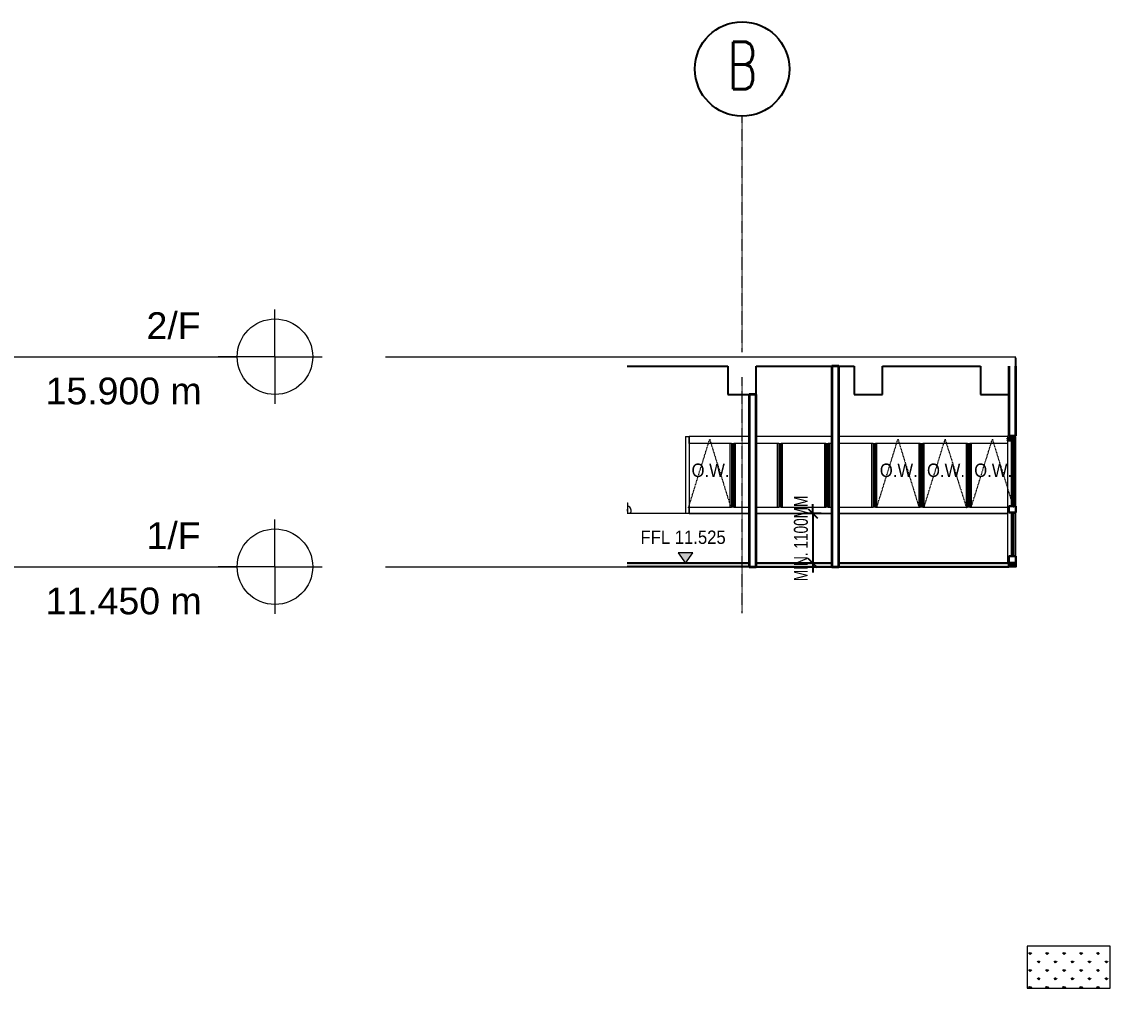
# Model space of a CAD drawing. Header units: millimetres. Extents: x 12827 to 178996, y -27589 to 73652.
# Drawn here: x 155938 to 178996, y 2517 to 22998 of the extents above; entities that cross this region are included whole.
import ezdxf

# ---------------------------------------------------------------- set-up
doc = ezdxf.new("R2010")
doc.units = ezdxf.units.MM
for name, pattern in [('Center', [40, 10, -5, 20, -5]), ('Dash', [6, 3, -3]), ('Grid Line__1_200_', [10.5, 6, -1.5, 1.5, -1.5])]:
    doc.linetypes.add(name, pattern=pattern)
for name, color, linetype, lineweight in [('A-ANNO-DIMS', 211, 'Continuous', 5), ('A-ANNO-NOTE', 131, 'Continuous', 25), ('A-DETL-GENF', 92, 'Continuous', 20), ('A-DETL-HDLN', 90, 'Dash', 9), ('A-DETL-THIN', 151, 'Continuous', 9), ('A-FLOR', 192, 'Continuous', 9), ('A-FLOR-LEVL', 51, 'Continuous', 9), ('A-FLOR-PATT', 8, 'Continuous', 9), ('A-GENM', 13, 'Continuous', 20), ('A-GLAZ-CURT', 52, 'Continuous', 20), ('A-GLAZ-CWMG', 51, 'Continuous', 20), ('A-WALL', 113, 'Continuous', 20), ('A-WALL-PATT', 111, 'Continuous', 20), ('G-ANNO-TEXT', 231, 'Continuous', 5), ('S-GRID', 1, 'Continuous', 5), ('S-GRID-IDEN', 1, 'Continuous', 25)]:
    doc.layers.add(name, color=color, linetype=linetype, lineweight=lineweight)
doc.styles.add('Arial_2', font='arial.ttf', dxfattribs={"width": 0.7, "height": 295.05988})
doc.styles.add('RomanS', font='romans__.ttf', dxfattribs={"width": 0.7, "height": 1003.164557})
doc.styles.add('Swis721 BT_1', font='swiss.ttf', dxfattribs={"width": 0.89, "height": 283.821263})
doc.styles.add('Swis721 BT_3', font='swiss.ttf', dxfattribs={"height": 567.642527})
doc.dimstyles.new('Linear_-_1_5mm_Arial', dxfattribs={"dimscale": 304.8, "dimtxt": 300, "dimasz": 0.656168, "dimexe": 0.656168, "dimexo": 0.0625, "dimgap": 0.328084, "dimtad": 1, "dimdec": 0, "dimzin": 0, "dimdsep": 46, "dimtxsty": 'Arial_2', "dimblk1": 'OBLIQUE', "dimblk2": 'OBLIQUE', "dimsah": 1, "dimcen": 0.09, "dimadec": 0, "dimazin": 0, "dimtfac": 1, "dimtdec": 4, "dimtix": 1, "dimtmove": 0, "dimatfit": 3, "dimfxl": 0.656168, "dimfxlon": 1, "dimtvp": 1, "dimtolj": 1, "dimtzin": 0, "dimarcsym": 2})

# ---------------------------------------------------------------- blocks, each defined once
blk = doc.blocks.new('System Panel - _DLN__12_12mm laminated clear glass-18442162-Section 45')
at = {"layer": 'A-GLAZ-CURT', "lineweight": 30}
for p, q in [((45620, 12598), (45620, 11675)), ((45645, 12598), (45620, 12598)), ((45645, 11675), (45645, 12598)), ((45620, 11675), (45645, 11675))]:
    blk.add_line(p, q, dxfattribs=at)
blk = doc.blocks.new('Rectangular Mullion - DLN_FRAME 2-18442139-Section 45')
at = {"layer": 'A-GLAZ-CWMG', "lineweight": 30}
for p, q in [((45605, 14175), (45532, 14175)), ((45532, 14175), (45532, 14160)), ((45532, 14160), (45552, 14160)), ((45532, 14140), (45532, 14125)), ((45552, 14140), (45532, 14140)), ((45532, 14125), (45605, 14125)), ((45552, 14160), (45552, 14140)), ((45605, 14155), (45605, 14175)), ((45632, 14155), (45605, 14155)), ((45605, 14125), (45605, 14145)), ((45605, 14145), (45632, 14145)), ((45662, 14225), (45632, 14225)), ((45632, 14225), (45632, 14155)), ((45632, 14145), (45632, 14075)), ((45632, 14075), (45662, 14075)), ((45647, 14125), (45647, 14175)), ((45647, 14175), (45662, 14175)), ((45662, 14125), (45647, 14125)), ((45662, 14175), (45662, 14225)), ((45662, 14075), (45662, 14125))]:
    blk.add_line(p, q, dxfattribs=at)
blk = doc.blocks.new('Rectangular Mullion - DLN_150 x 150mm _WD_-STUR_ OPENING-18440271-Section 45')
at = {"layer": 'A-GLAZ-CWMG', "lineweight": 30}
for p, q in [((45557, 11675), (45557, 11525)), ((45707, 11675), (45557, 11675)), ((45707, 11525), (45707, 11675)), ((45557, 11525), (45707, 11525))]:
    blk.add_line(p, q, dxfattribs=at)
blk = doc.blocks.new('Rectangular Mullion - DLN_FRAME-15967582-Section 45')
at = {"layer": 'A-GLAZ-CWMG'}
for p, q in [((45532, 12665), (45532, 11525)), ((45605, 12598), (45605, 11675)), ((45662, 12598), (45662, 11675))]:
    blk.add_line(p, q, dxfattribs=at)
blk = doc.blocks.new('System Panel - _DLN__12_12mm laminated clear glass-18440646-Section 45')
at = {"layer": 'A-GLAZ-CURT'}
blk.add_line((44757, 14060), (44757, 12710), dxfattribs=at)
blk = doc.blocks.new('System Panel - _DLN__12_12mm laminated clear glass-18440639-Section 45')
at = {"layer": 'A-GLAZ-CURT'}
for p, q in [((43757, 14060), (43757, 12710)), ((44657, 12710), (44657, 14060))]:
    blk.add_line(p, q, dxfattribs=at)
blk = doc.blocks.new('System Panel - _DLN__12_12mm laminated clear glass-18440579-Section 45')
at = {"layer": 'A-GLAZ-CURT'}
for p, q in [((42757, 14060), (42757, 12710)), ((43657, 12710), (43657, 14060))]:
    blk.add_line(p, q, dxfattribs=at)
blk = doc.blocks.new('System Panel - _DLN__12_12mm laminated clear glass-18440643-Section 45')
at = {"layer": 'A-GLAZ-CURT'}
blk.add_line((39657, 12710), (39657, 14060), dxfattribs=at)
blk = doc.blocks.new('Rectangular Mullion - DLN_150 x 150mm _WD_-STUR_ OPENING-18440642-Section 45')
at = {"layer": 'A-GLAZ-CWMG'}
for p, q in [((38782, 14060), (38782, 14210)), ((39707, 14210), (38782, 14210)), ((39682, 14060), (38782, 14060))]:
    blk.add_line(p, q, dxfattribs=at)
blk = doc.blocks.new('Rectangular Mullion - DLN_135 x 150mm _WD_-STUR_ OPENING-18440605-Section 45')
at = {"layer": 'A-GLAZ-CWMG'}
for p, q in [((44732, 12710), (45532, 12710)), ((44707, 12575), (45532, 12575))]:
    blk.add_line(p, q, dxfattribs=at)
blk = doc.blocks.new('Rectangular Mullion - DLN_75 x 150mm _WD_-STUR_ OPENING-18440581-Section 45')
at = {"layer": 'A-GLAZ-CWMG'}
for p, q in [((38707, 14210), (38782, 14210)), ((38707, 14210), (38707, 12575)), ((38782, 14210), (38782, 12575)), ((38782, 12575), (38707, 12575))]:
    blk.add_line(p, q, dxfattribs=at)
blk = doc.blocks.new('Rectangular Mullion - DLN_FRAME-18440582-Section 45')
at = {"layer": 'A-GLAZ-CWMG'}
for p, q in [((45662, 14210), (45667, 14210)), ((45667, 14210), (45682, 14210)), ((45667, 14210), (45667, 12733)), ((45682, 14210), (45707, 14210)), ((45682, 12733), (45682, 14210)), ((45707, 12733), (45707, 14210)), ((45667, 12575), (45662, 12575)), ((45667, 12598), (45667, 12575)), ((45682, 12575), (45667, 12575)), ((45682, 12575), (45682, 12598)), ((45707, 12575), (45707, 12598))]:
    blk.add_line(p, q, dxfattribs=at)
blk = doc.blocks.new('Rectangular Mullion - DLN_150 x 150mm _WD_-STUR_ OPENING-18440647-Section 45')
at = {"layer": 'A-GLAZ-CWMG'}
for p, q in [((45532, 14210), (44707, 14210)), ((45532, 14060), (44732, 14060))]:
    blk.add_line(p, q, dxfattribs=at)
blk = doc.blocks.new('Rectangular Mullion - DLN_150 x 150mm _WD_-STUR_ OPENING-18440640-Section 45')
at = {"layer": 'A-GLAZ-CWMG'}
for p, q in [((44707, 14210), (43707, 14210)), ((44682, 14060), (43732, 14060))]:
    blk.add_line(p, q, dxfattribs=at)
blk = doc.blocks.new('Rectangular Mullion - DLN_150 x 150mm _WD_-STUR_ OPENING-V319-Section 45')
at = {"layer": 'A-GLAZ-CWMG'}
for p, q in [((43707, 14210), (42707, 14210)), ((43682, 14060), (42732, 14060))]:
    blk.add_line(p, q, dxfattribs=at)
blk = doc.blocks.new('Rectangular Mullion - DLN_150 x 150mm _WD_-STUR_ OPENING-V320-Section 45')
at = {"layer": 'A-GLAZ-CWMG'}
for p, q in [((41807, 14210), (41707, 14210)), ((42707, 14210), (41957, 14210)), ((41807, 14060), (41732, 14060)), ((42682, 14060), (41957, 14060))]:
    blk.add_line(p, q, dxfattribs=at)
blk = doc.blocks.new('Rectangular Mullion - DLN_150 x 150mm _WD_-STUR_ OPENING-V321-Section 45')
at = {"layer": 'A-GLAZ-CWMG'}
for p, q in [((40057, 14210), (39707, 14210)), ((40707, 14210), (40207, 14210)), ((40057, 14060), (39732, 14060)), ((40682, 14060), (40207, 14060))]:
    blk.add_line(p, q, dxfattribs=at)
blk = doc.blocks.new('Rectangular Mullion - DLN_135 x 150mm _WD_-STUR_ OPENING-18440606-Section 45')
at = {"layer": 'A-GLAZ-CWMG'}
for p, q in [((43732, 12710), (44682, 12710)), ((43707, 12575), (44707, 12575))]:
    blk.add_line(p, q, dxfattribs=at)
blk = doc.blocks.new('Rectangular Mullion - DLN_135 x 150mm _WD_-STUR_ OPENING-V322-Section 45')
at = {"layer": 'A-GLAZ-CWMG'}
for p, q in [((42732, 12710), (43682, 12710)), ((42707, 12575), (43707, 12575))]:
    blk.add_line(p, q, dxfattribs=at)
blk = doc.blocks.new('Rectangular Mullion - DLN_135 x 150mm _WD_-STUR_ OPENING-V323-Section 45')
at = {"layer": 'A-GLAZ-CWMG'}
for p, q in [((41732, 12710), (41807, 12710)), ((41957, 12710), (42682, 12710)), ((41707, 12575), (41807, 12575)), ((41957, 12575), (42707, 12575))]:
    blk.add_line(p, q, dxfattribs=at)
blk = doc.blocks.new('Rectangular Mullion - DLN_135 x 150mm _WD_-STUR_ OPENING-V324-Section 45')
at = {"layer": 'A-GLAZ-CWMG'}
for p, q in [((39732, 12710), (40057, 12710)), ((40207, 12710), (40682, 12710)), ((39707, 12575), (40057, 12575)), ((40207, 12575), (40707, 12575))]:
    blk.add_line(p, q, dxfattribs=at)
blk = doc.blocks.new('Rectangular Mullion - DLN_135 x 150mm _WD_-STUR_ OPENING-18440621-Section 45')
at = {"layer": 'A-GLAZ-CWMG'}
for p, q in [((38782, 12575), (38782, 12710)), ((38782, 12710), (39682, 12710)), ((38782, 12575), (39707, 12575))]:
    blk.add_line(p, q, dxfattribs=at)
blk = doc.blocks.new('Rectangular Mullion - DLN_FRAME-18440576-Section 45')
at = {"layer": 'A-GLAZ-CWMG'}
for p, q in [((44682, 14060), (44697, 14060)), ((44682, 14060), (44682, 12710)), ((44697, 14060), (44717, 14060)), ((44697, 14060), (44697, 12710)), ((44717, 14060), (44732, 14060)), ((44717, 12710), (44717, 14060)), ((44732, 14060), (44732, 12710)), ((44697, 12710), (44682, 12710)), ((44717, 12710), (44697, 12710)), ((44732, 12710), (44717, 12710))]:
    blk.add_line(p, q, dxfattribs=at)
blk = doc.blocks.new('System Panel - _DLN__12_12mm laminated clear glass-18442163-Section 45')
at = {"layer": 'A-GLAZ-CURT', "lineweight": 30}
for p, q in [((45620, 14075), (45620, 12733)), ((45645, 14075), (45620, 14075)), ((45645, 12733), (45645, 14075)), ((45620, 12733), (45645, 12733))]:
    blk.add_line(p, q, dxfattribs=at)
blk = doc.blocks.new('Rectangular Mullion - DLN_FRAME-16088757-Section 45')
at = {"layer": 'A-GLAZ-CWMG'}
for p, q in [((45532, 14225), (45557, 14225)), ((45532, 14225), (45532, 14175)), ((45532, 14160), (45532, 14140)), ((45532, 14125), (45532, 12665)), ((45605, 14225), (45605, 14175)), ((45605, 14125), (45605, 12733)), ((45662, 14175), (45662, 14125)), ((45662, 14075), (45662, 12733))]:
    blk.add_line(p, q, dxfattribs=at)
blk = doc.blocks.new('Rectangular Mullion - DLN_135 x 150mm _WD_-STUR_ OPENING-18442161-Section 45')
at = {"layer": 'A-GLAZ-CWMG', "lineweight": 30}
for p, q in [((45557, 12733), (45557, 12598)), ((45707, 12733), (45557, 12733)), ((45707, 12598), (45707, 12733)), ((45557, 12598), (45707, 12598))]:
    blk.add_line(p, q, dxfattribs=at)
blk = doc.blocks.new('DLN_Banner hook - DLN_Banner hook-13170166-Section 45')
at = {"layer": 'A-GENM'}
for p, q in [((37470, 12801), (37482, 12801)), ((37482, 12801), (37482, 12735)), ((37482, 12735), (37482, 12575))]:
    blk.add_line(p, q, dxfattribs=at)
for radius, start, end in [(100, 321.3391, 75.5225), (25, 0, 59.286), (25, 300.714, 0)]:
    blk.add_arc((37457, 12638), radius, start, end, dxfattribs=at)
blk = doc.blocks.new('Level - Bubble - 3_0mm-236686-Section 44')
at = {"layer": 'A-FLOR-LEVL', "lineweight": 15}
for q in [(59505, 12450), (58305, 11450), (59505, 10450), (60505, 11450), (60505, 11450)]:
    blk.add_line((59505, 11450), q, dxfattribs=at)
blk.add_circle((59505, 11450), 800, dxfattribs=at)
blk = doc.blocks.new('Grid - Bubble - 10mm-1724413-Section 45')
at = {"layer": 'A-ANNO-NOTE'}
blk.add_circle((39907, 21998), 1000, dxfattribs=at)
blk = doc.blocks.new('_Oblique')
at = {"color": 0, "linetype": 'ByBlock', "lineweight": -2}
blk.add_line((-0.5, -0.5), (0.5, 0.5), dxfattribs=at)
blk = doc.blocks.new('DIMBLOCK172-Section 45')
at = {"layer": 'A-ANNO-DIMS', "color": 0, "lineweight": -2, "transparency": 16777216}
for p, q in [((172695, 12575), (172695, 12775)), ((172875, 12575), (172495, 12575)), ((172695, 12575), (172695, 11525)), ((172875, 11525), (172495, 11525)), ((172695, 11525), (172695, 11325))]:
    blk.add_line(p, q, dxfattribs=at)
at = {"layer": 'Defpoints', "color": 0, "transparency": 16777216}
for p in [(172895, 12575), (172695, 11525), (172895, 11525)]:
    blk.add_point(p, dxfattribs=at)
at = {"layer": 'A-ANNO-DIMS', "color": 0, "lineweight": -2, "transparency": 16777216, "xscale": 200, "yscale": 200, "zscale": 200}
for p, rotation in [((172695, 12575), 270), ((172695, 11525), 90)]:
    blk.add_blockref('_Oblique', p, dxfattribs=dict(at, rotation=rotation))
at = {"layer": 'A-ANNO-DIMS', "color": 0, "transparency": 16777216, "insert": (172444, 12050), "char_height": 295.06, "width": 2126.77, "attachment_point": 5, "rotation": 90, "style": 'Arial_2'}
blk.add_mtext('\\A1;MIN. 1100MM', dxfattribs=at)

msp = doc.modelspace()

# ---------------------------------------------------------------- hatches: boundary and pattern name
at = {"layer": 'A-DETL-GENF'}
msp.add_hatch(color=7, dxfattribs=at).paths.add_polyline_path([(169998.37198, 11525), (170152.37273, 11744.93586), (169844.37123, 11744.93586)], flags=0)
at = {"layer": 'A-DETL-GENF', "lineweight": 5}
h = msp.add_hatch(dxfattribs=at)
h.set_pattern_fill('FP_1975', color=55, style=0, pattern_type=2)
h.set_pattern_definition([(90, (175504.77, 0), (-179.605, 179.605), [47.625, -311.585]), (45, (175504.77, 0), (-179.605, 179.605), [47.625, -206.375]), (135, (175504.77, 0), (-179.605, -179.605), [47.625, -206.375])])
h.paths.add_polyline_path([(178995.67873, 2516.94588), (178995.67873, 3405.60917), (177236.67977, 3405.60917), (177236.67977, 2516.94588)], flags=0)
at = {"layer": 'A-FLOR-PATT'}
for points in [[(170836.86705, 11450), (171348.37198, 11450), (171348.37198, 11525), (168761.11844, 11525), (168761.11844, 11450), (170152.37273, 11450)], [(172912.61565, 11450), (173098.37198, 11450), (173098.37198, 11525), (171498.37198, 11525), (171498.37198, 11450)], [(174988.36426, 11450), (176848.37199, 11450), (176848.37199, 11525), (173248.37198, 11525), (173248.37198, 11450)]]:
    msp.add_hatch(color=106, dxfattribs=at).paths.add_polyline_path(points, flags=0)
at = {"layer": 'A-WALL-PATT'}
msp.add_hatch(color=116, dxfattribs=at).paths.add_polyline_path([(176848.37199, 11441.79622), (176998.37199, 11441.79622), (176998.37199, 11526.22389), (176848.37199, 11526.22389)], flags=0)

# ---------------------------------------------------------------- linework, layer by layer
at = {"layer": 'A-DETL-HDLN'}
for p, q in [((170060.87198, 12700), (170510.87198, 14150)), ((170510.87198, 14150), (170960.87199, 12700)), ((174048.37198, 12700), (174498.37198, 14150)), ((174498.37198, 14150), (174948.37199, 12700)), ((175048.37199, 12700), (175498.37199, 14150)), ((175498.37199, 14150), (175948.37199, 12700)), ((176048.37199, 12700), (176498.37199, 14150)), ((176498.37199, 14150), (176948.37199, 12700))]:
    msp.add_line(p, q, dxfattribs=at)
at = {"layer": 'A-DETL-THIN'}
for p, q in [((170152.37273, 11744.93586), (169844.37123, 11744.93586)), ((169844.37123, 11744.93586), (169998.37198, 11525)), ((169998.37198, 11525), (170152.37273, 11744.93586))]:
    msp.add_line(p, q, dxfattribs=at)
at = {"layer": 'A-DETL-THIN', "lineweight": 5}
for p, q in [((178995.67873, 3405.60917), (177236.67977, 3405.60917)), ((177236.67977, 3405.60917), (177236.67977, 2516.94588)), ((178995.67873, 2516.94588), (178995.67873, 3405.60917)), ((177236.67977, 2516.94588), (178995.67873, 2516.94588))]:
    msp.add_line(p, q, dxfattribs=at)
at = {"layer": 'A-FLOR', "lineweight": 25}
for p, q in [((168761.11844, 15700), (170898.37198, 15700)), ((170898.37198, 15700), (170898.37198, 15100)), ((171498.37198, 15700), (173573.37198, 15700)), ((171498.37198, 15100), (171498.37198, 15700)), ((173573.37198, 15700), (173573.37198, 15100)), ((174173.37198, 15700), (176248.37198, 15700)), ((174173.37198, 15100), (174173.37198, 15700)), ((176248.37198, 15700), (176248.37198, 15100)), ((176848.37198, 15100), (176848.37198, 15700)), ((176998.37199, 15700), (176998.37199, 15879.68387)), ((170898.37198, 15100), (171348.37198, 15100)), ((173573.37198, 15100), (174173.37198, 15100)), ((176248.37198, 15100), (176848.37198, 15100)), ((171348.37198, 11525), (168761.11844, 11525)), ((171498.37198, 11450), (168761.11844, 11450)), ((170898.37198, 11450), (170898.37198, 11441.79622)), ((173098.37198, 11525), (171498.37198, 11525)), ((171498.37198, 11450), (173098.37198, 11450)), ((171498.37198, 11441.79622), (171498.37198, 11450)), ((176848.37199, 11525), (173248.37198, 11525)), ((173248.37198, 11450), (176848.37199, 11450)), ((173573.37198, 11450), (173573.37198, 11441.79622)), ((174173.37198, 11441.79622), (174173.37198, 11450)), ((176248.37198, 11450), (176248.37198, 11441.79622)), ((176848.37199, 11450), (176848.37199, 11525))]:
    msp.add_line(p, q, dxfattribs=at)
at = {"layer": 'A-FLOR'}
msp.add_line((176848.37198, 11441.79622), (176848.37198, 11450), dxfattribs=at)
at = {"layer": 'A-FLOR-LEVL', "linetype": 'Center', "lineweight": 5}
for p, q in [((131893.36793, 15900), (160500.99933, 15900)), ((163642.79756, 15900), (176998.37199, 15900)), ((131893.36793, 11450), (160500.99933, 11450)), ((163642.79756, 11450), (176998.37199, 11450))]:
    msp.add_line(p, q, dxfattribs=at)
at = {"layer": 'A-WALL', "lineweight": 35}
for p, q in [((173248.37198, 15700), (173098.37198, 15700)), ((173098.37198, 15700), (173098.37198, 11450)), ((173248.37198, 11450), (173248.37198, 15700)), ((176848.37199, 15700), (176848.37199, 14225)), ((176998.37199, 14225), (176998.37199, 15700)), ((171498.37198, 15100), (171348.37198, 15100)), ((171348.37198, 15100), (171348.37198, 11450)), ((171498.37198, 11450), (171498.37198, 15100)), ((176848.37199, 14225), (176998.37199, 14225)), ((171348.37198, 11450), (171498.37198, 11450)), ((173098.37198, 11450), (173248.37198, 11450)), ((176848.37199, 11526.22389), (176848.37199, 11450)), ((176998.37199, 11526.22389), (176848.37199, 11526.22389)), ((176998.37199, 11441.79622), (176998.37199, 11526.22389))]:
    msp.add_line(p, q, dxfattribs=at)
at = {"layer": 'A-WALL'}
for p, q in [((171348.37198, 12575), (168761.11844, 12575)), ((173098.37198, 12575), (171498.37198, 12575)), ((176823.37199, 12575), (173248.37198, 12575)), ((176998.37199, 12575), (176973.37199, 12575)), ((176998.37199, 11675), (176998.37199, 12575)), ((176848.37199, 11450), (176848.37199, 11441.79622))]:
    msp.add_line(p, q, dxfattribs=at)
at = {"layer": 'S-GRID', "linetype": 'Grid Line__1_200_', "lineweight": 18}
for p, q in [((171198.37198, 15998.01979), (171198.37198, 20998.01979)), ((171198.37198, 10466.75616), (171198.37198, 15466.75616))]:
    msp.add_line(p, q, dxfattribs=at)

# ---------------------------------------------------------------- block references
at = {"layer": 'A-FLOR-LEVL', "lineweight": 15}
for p in [(101796.48998, 4450), (101796.48998, 0)]:
    msp.add_blockref('Level - Bubble - 3_0mm-236686-Section 44', p, dxfattribs=at)
at = {"layer": 'A-GENM'}
msp.add_blockref('DLN_Banner hook - DLN_Banner hook-13170166-Section 45', (131290.88652, 0), dxfattribs=at)
at = {"layer": 'A-GLAZ-CURT'}
for name, p in [('System Panel - _DLN__12_12mm laminated clear glass-18442163-Section 45', (131290.88652, 0)), ('System Panel - _DLN__12_12mm laminated clear glass-18440643-Section 45', (131290.88652, 0)), ('System Panel - _DLN__12_12mm laminated clear glass-18440639-Section 45', (127290.88651, 0)), ('System Panel - _DLN__12_12mm laminated clear glass-18440639-Section 45', (128290.88651, 0)), ('System Panel - _DLN__12_12mm laminated clear glass-18440639-Section 45', (129290.88651, 0)), ('System Panel - _DLN__12_12mm laminated clear glass-18440579-Section 45', (131290.88652, 0)), ('System Panel - _DLN__12_12mm laminated clear glass-18440639-Section 45', (131290.88652, 0)), ('System Panel - _DLN__12_12mm laminated clear glass-18440646-Section 45', (131290.88652, 0)), ('System Panel - _DLN__12_12mm laminated clear glass-18442162-Section 45', (131290.88652, 0))]:
    msp.add_blockref(name, p, dxfattribs=at)
at = {"layer": 'A-GLAZ-CWMG'}
for name, p in [('Rectangular Mullion - DLN_75 x 150mm _WD_-STUR_ OPENING-18440581-Section 45', (131290.88652, 0)), ('Rectangular Mullion - DLN_150 x 150mm _WD_-STUR_ OPENING-18440642-Section 45', (131290.88652, 0)), ('Rectangular Mullion - DLN_150 x 150mm _WD_-STUR_ OPENING-V321-Section 45', (131290.88652, 0)), ('Rectangular Mullion - DLN_150 x 150mm _WD_-STUR_ OPENING-18440640-Section 45', (128290.88651, 0)), ('Rectangular Mullion - DLN_150 x 150mm _WD_-STUR_ OPENING-V320-Section 45', (131290.88652, 0)), ('Rectangular Mullion - DLN_150 x 150mm _WD_-STUR_ OPENING-V319-Section 45', (131290.88652, 0)), ('Rectangular Mullion - DLN_150 x 150mm _WD_-STUR_ OPENING-18440640-Section 45', (131290.88652, 0)), ('Rectangular Mullion - DLN_150 x 150mm _WD_-STUR_ OPENING-18440647-Section 45', (131290.88652, 0)), ('Rectangular Mullion - DLN_FRAME 2-18442139-Section 45', (131290.88652, 0)), ('Rectangular Mullion - DLN_FRAME-16088757-Section 45', (131290.88652, 0)), ('Rectangular Mullion - DLN_FRAME-18440582-Section 45', (131290.88652, 0)), ('Rectangular Mullion - DLN_FRAME-18440576-Section 45', (126290.88651, 0)), ('Rectangular Mullion - DLN_FRAME-18440576-Section 45', (127290.88651, 0)), ('Rectangular Mullion - DLN_FRAME-18440576-Section 45', (128290.88651, 0)), ('Rectangular Mullion - DLN_FRAME-18440576-Section 45', (129290.88651, 0)), ('Rectangular Mullion - DLN_FRAME-18440576-Section 45', (130290.88652, 0)), ('Rectangular Mullion - DLN_FRAME-18440576-Section 45', (131290.88652, 0)), ('Rectangular Mullion - DLN_135 x 150mm _WD_-STUR_ OPENING-18440621-Section 45', (131290.88652, 0)), ('Rectangular Mullion - DLN_135 x 150mm _WD_-STUR_ OPENING-V324-Section 45', (131290.88652, 0)), ('Rectangular Mullion - DLN_135 x 150mm _WD_-STUR_ OPENING-18440606-Section 45', (128290.88651, 0)), ('Rectangular Mullion - DLN_135 x 150mm _WD_-STUR_ OPENING-V323-Section 45', (131290.88652, 0)), ('Rectangular Mullion - DLN_135 x 150mm _WD_-STUR_ OPENING-V322-Section 45', (131290.88652, 0)), ('Rectangular Mullion - DLN_135 x 150mm _WD_-STUR_ OPENING-18440606-Section 45', (131290.88652, 0)), ('Rectangular Mullion - DLN_135 x 150mm _WD_-STUR_ OPENING-18440605-Section 45', (131290.88652, 0)), ('Rectangular Mullion - DLN_135 x 150mm _WD_-STUR_ OPENING-18442161-Section 45', (131290.88652, 0)), ('Rectangular Mullion - DLN_FRAME-15967582-Section 45', (131290.88652, 0)), ('Rectangular Mullion - DLN_150 x 150mm _WD_-STUR_ OPENING-18440271-Section 45', (131290.88652, 0))]:
    msp.add_blockref(name, p, dxfattribs=at)
at = {"layer": 'S-GRID-IDEN'}
msp.add_blockref('Grid - Bubble - 10mm-1724413-Section 45', (131290.88652, 0), dxfattribs=at)

# ---------------------------------------------------------------- texts
at = {"layer": 'A-FLOR-LEVL', "lineweight": 5, "char_height": 567.642527, "attachment_point": 3, "line_spacing_factor": 1.00667, "style": 'Swis721 BT_3'}
for s, insert, width in [('2/F', (159726.50714, 16842.18284), 1360.6660762), ('15.900 m', (159748.42802, 15458.13886), 3923.6138175), ('1/F', (159726.50714, 12392.18284), 1360.6660762), ('11.450 m', (159748.42802, 11008.13886), 3923.6138175)]:
    msp.add_mtext(s, dxfattribs=dict(at, insert=insert, width=width))
at = {"layer": 'G-ANNO-TEXT', "color": 7, "char_height": 283.821263, "attachment_point": 1, "line_spacing_factor": 1.00667, "style": 'Swis721 BT_1'}
for s, insert, width in [('O.W.', (170126.96026, 13635.51858), 932.4), ('O.W.', (174114.46026, 13635.51858), 932.4), ('O.W.', (175114.46027, 13635.51858), 932.4), ('O.W.', (176114.46027, 13635.51858), 932.4), ('FFL 11.525', (169045.42354, 12216.84676), 2095.2)]:
    msp.add_mtext(s, dxfattribs=dict(at, insert=insert, width=width))
at = {"layer": 'S-GRID-IDEN', "lineweight": 5, "insert": (171201.05753, 22572.92092), "char_height": 1003.164557, "width": 984, "attachment_point": 2, "line_spacing_factor": 0.964689, "style": 'RomanS'}
msp.add_mtext('\\fRomanS|b0|i0|c134|p2|;\\W.7;B', dxfattribs=at)

# ---------------------------------------------------------------- dimensions: what is measured, and where the dimension line sits
at = {"layer": 'A-ANNO-DIMS'}
dim = msp.add_linear_dim(base=(172694.50646, 11525), p1=(172894.50646, 12575), p2=(172894.50646, 11525), angle=90, text='MIN. 1100MM', dimstyle='Linear_-_1_5mm_Arial', override={"dimpost": '<>', "dimfxl": 1050}, dxfattribs=at)
dim.commit()
dim.dimension.update_dxf_attribs({"geometry": 'DIMBLOCK172-Section 45', "text_midpoint": (172443.85685, 12050)})

doc.saveas('drawing.dxf')
